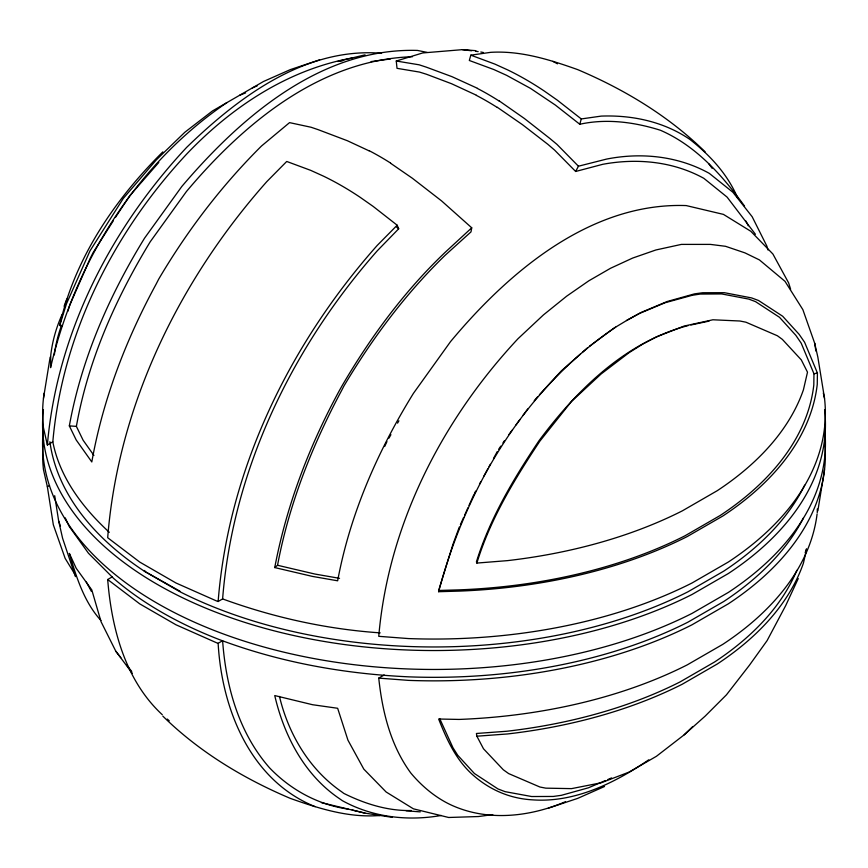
<?xml version="1.0" encoding="UTF-8"?>
<svg xmlns="http://www.w3.org/2000/svg" width="868" height="868" viewBox="0 0 868 868"><rect width="100%" height="100%" fill="white"/><g stroke="black" fill="none" stroke-linecap="round" stroke-linejoin="round"><path stroke-width="1.3" d="M626.479 320.552L639.26 313.543L665.083 302.748L692.241 295.294L700.194 294.068L721.677 293.937L748.78 299.102L755.518 301.63L779.486 317.287L795.858 335.352L801.207 343.185L813.967 373.782L813.804 384.969A380.618 219.756 0 0 1 720.169 515.484L684.96 535.816A380.618 219.756 0 0 1 458.89 589.871L438.644 590.468L438.644 591.705L459.118 591.108A384.068 221.741 0 0 0 687.239 536.554L722.762 516.048A384.068 221.741 0 0 0 817.255 384.34L817.417 373.023L804.593 342.242L799.146 334.364L782.665 316.234L758.556 300.512L751.645 297.93L724.357 292.69L702.679 292.744L694.498 293.872L667.177 301.5L641.159 312.437L628.258 319.522L614.012 328.115L589.47 346.234M817.255 512.663L817.298 508.963M218.139 601.502C228.577 469.197 289.771 343.999 377.233 245.416L397.186 225.224L373.197 206.443L360.263 197.372A318.957 184.146 60 0 0 323.645 176.226L310.701 170.356L286.722 161.459L266.78 181.651C179.318 280.223 118.124 405.421 107.686 537.726L139.759 562.084L175.954 582.981L216.566 600.971L218.139 601.502L222.609 598.92C273.236 617.387 326.39 629.202 380.184 632.87M222.609 598.92C232.841 469.783 292.049 347.319 377.233 250.841L398.683 228.805L397.186 225.224M352.169 58.004C287.785 69.592 231.138 107.361 186.609 154.146C113.372 232.7 62.268 334.158 52.818 441.855L47.371 445.002C56.984 333.279 110.681 228.696 186.609 147.43C237.799 97.715 303.8 48.12 379.023 53.089L381.54 53.404M43.476 398.325L50.149 357.139M817.851 510.861L824.524 469.675M390.6 163.26L412.343 178.233L441.595 200.92L471.736 227.807L470.988 231.897L445.067 255.355C405.334 293.948 372.144 338.618 343.858 386.13L341.623 390.481C312.241 445.392 289.077 503.917 277.543 565.274L274.744 567.574L312.545 576.428L337.652 580.8C350.108 513.867 377.764 451.045 413.418 393.378L450.525 341.634C508.322 272.248 590.392 202.168 686.197 205.575L723.435 214.385L750.787 231.268L772.9 254.02L788.621 282.881L790.629 289.228M274.744 567.574C286.57 505.306 309.366 445.544 339.692 389.992L342.383 385.229C370.831 336.708 404.499 291.051 445.306 252.187L471.736 227.807M62.008 326.129L59.729 325.457C74.474 258.718 114.826 199.39 162.848 151.867M806.622 549.129L803.432 563.093A376.669 217.467 0 0 1 717.196 664.053L682.356 684.168A376.669 217.467 0 0 1 507.487 733.959L476.868 736.205L476.423 733.482L506.814 731.247A373.218 215.481 0 0 0 680.078 681.912L714.603 661.98A373.218 215.481 0 0 0 796.857 570.319M369.052 150.826L347.406 140.746L318.176 129.668L311.048 127.249L289.554 122.627L261.463 146.041C221.535 185.741 187.249 230.671 158.681 279.16L156.175 284.042C125.968 339.681 102.934 399.486 91.802 461.95L76.2 439.978L69.331 425.884C81.483 358.907 109.053 295.901 144.565 238.147L181.803 186.49C240.566 117.31 321.106 47.577 417.475 50.431L427.089 52.384M93.918 455.418L83.122 440.228L76.384 426.383C88.048 360.437 115.574 298.733 150.207 241.803L186.392 191.568C243.17 123.972 319.999 59.632 412.452 56.724M705.152 151.867C668.751 116.128 624.45 89.426 577.676 69.614C549.683 59.675 520.865 50.539 490.767 52.33L470.814 55.161L469.317 60.478L493.827 69.538L506.554 75.31L530.511 88.384L555.314 105.039L579.781 124.254C606.548 118.341 634.486 122.106 660.385 130.243C695.865 145.65 722.36 175.347 744.56 206.128M579.781 124.254L581.278 118.938L601.22 116.106C632.36 114.923 663.814 121.672 689.832 139.379C709.872 155.047 727.796 174.37 737.691 198.088M438.644 591.705C466.17 487.588 525.14 388.083 615.672 327.149M438.644 590.468L452.988 544.225L459.335 526.985M59.729 325.457L66.467 303.811L90.033 250.809L123.256 198.468L156.262 159.94L184.851 132.251L212.454 110.963L263.492 81.494L290.324 69.614L319.619 59.849M67.856 311.319L69.82 305.004L90.088 258.61L93.136 252.577L113.252 220.873M805.168 552.808L806.329 549.064M476.868 563.072C490.322 518.956 514.55 479.288 539.874 441.139L571.535 401.396L601.112 373.978L629.04 352.701L642.461 344.26L656.403 336.903L684.103 326.064L712.888 319.782L739.916 321.008L745.894 322.191L777.392 335.764L782.339 339.366L801.283 359.862L807.5 372.177L803.432 389.765A376.669 217.467 0 0 1 717.196 490.724L682.356 510.84A376.669 217.467 0 0 1 507.487 560.63L476.868 563.072L476.423 561.846C489.943 518.163 513.639 478.691 538.876 440.901C576.515 390.253 625.47 341.894 688.248 325.554M460.409 524.587L463.642 517.393M464.716 514.995L467.95 507.802M469.024 505.404L473.863 494.619M798.256 578.544L785.681 605.636L767.095 640.617L749.485 665.159L726.473 694.801L705.152 716.133L684.103 734.892L656.403 756.31L629.04 772.108L601.112 782.806L571.535 788.632L545.798 788.155L539.874 787.005L508.637 773.583L503.288 769.753L483.487 748.759L476.868 736.205M384.654 446.521L386.944 441.638M497.321 107.306L522.417 124.634L547.871 144.327L554.533 150.045L575.647 171.473L578.446 166.211L606.537 159.094C641.289 152.193 678.082 156.012 709.319 173.383L732.907 192.273L752.165 216.729L766.911 246.208L768.017 250.027M474.405 493.415L475.675 491.093M479.494 484.105L480.774 481.773M483.953 475.957L487.773 468.97M489.042 466.637L490.322 464.304M493.501 458.488L497.321 451.501M388.94 438.166L390.925 434.694M397.566 423.128L398.889 420.806M144.804 570.471L144.348 571.198L179.991 591.77A385.251 222.425 0 0 0 688.009 591.77L723.652 571.198A385.251 222.425 0 0 0 804.669 485.169M115.401 217.477L129.766 195.691L158.801 162.446M498.666 449.277L500.793 446.13M502.919 442.973L504.341 440.868M508.963 434.499L512.087 430.246M516.004 424.929L519.91 419.613M523.046 415.349L527.744 408.969M534.243 400.68L537.693 396.719M539.419 394.745L561.346 370.864L580.388 354.09M684.103 734.892L692.74 726.538M582.395 352.321L587.397 347.905M226.841 102.663C136.851 163.716 74.887 262.418 50.583 367.663L50.745 355.337A384.068 221.741 0 0 1 62.181 314.281M648.743 759.815C614.891 782.969 574.703 802.9 532.561 799.851C510.883 798.658 491.396 790.585 474.829 776.632C456.72 761.551 447.107 740.426 438.644 719.019L459.118 719.431A384.068 221.741 0 0 0 687.239 664.877L722.762 644.371A384.068 221.741 0 0 0 817.092 513.975M75.993 576.092L65.143 558.363L53.328 524.804L47.371 486.796L49.552 485.537M162.294 714.722C125.209 680.425 111.592 628.356 107.686 579.52L112.146 576.949M107.686 579.52L139.759 603.878L175.954 624.776L216.566 642.776L218.139 643.296L222.609 640.714C225.908 686.349 238.776 732.82 269.536 767.811C290.574 789.782 318.079 804.81 348.296 809.128M565.502 801.674C530.76 816.538 489.899 821.432 454.387 806.426C437.396 799.298 422.423 786.972 410.759 772.954C390.567 745.384 382.289 711.597 378.752 678.114L384.188 674.979M604.508 786.506L577.676 798.386L548.381 808.151M252.328 87.95L257.253 85.845M239.709 95.23L245.633 92.909M605.473 780.538L588.406 787.808L561.346 795.327L553.241 796.455L531.65 796.531L505.046 791.649L497.95 788.925L474.405 773.507L457.718 755.258L452.988 747.782L439.75 718.704M607.915 779.497L611.571 777.934M179.991 591.238L144.348 571.198A385.251 222.425 0 0 1 49.899 441.736M476.315 95.176L451.588 83.74L426.535 74.279L419.494 72.077L397.012 68.333L396.264 61.02L422.694 52.948L462.438 49.65L475.848 50.669M575.647 171.473L602.772 164.302C636.971 157.976 673.015 161.35 703.818 178.309L727.091 197.101L755.442 234.295M339.128 61.064L365.048 54.858M813.967 373.782L817.417 373.023M690.852 325.001L709.048 321.117M337.663 61.476L342.61 60.803M371.124 61.585L390.426 58.97M492.764 814.607L478.474 816.538L448.647 817.482L413.418 808.835L386.119 791.985L363.811 769.113L347.949 740.176L337.652 708.277L312.545 704.718L274.744 695.561C284.129 735.912 304.57 775.243 339.692 798.81L342.383 800.687C372.513 817.32 407.678 821.356 441.28 815.464M279.463 696.418C288.447 734.111 309.366 769.547 341.623 791.768L343.858 793.428C364.788 803.801 387.66 811.048 411.204 810.528M379.783 815.67L377.233 815.67C347.135 817.461 318.317 808.325 290.324 798.386C243.55 778.574 199.249 751.872 162.848 716.133M69.331 425.884L76.384 426.383M378.752 678.114L408.405 680.371A391.37 225.951 0 0 0 692.046 624.776L728.241 603.878A391.37 225.951 0 0 0 824.524 440.119M406.105 810.799L420.242 811.873M462.438 49.65L471.617 50.789M475.545 51.277L478.159 51.603M396.264 61.02L419.179 64.818L426.405 67.183L451.968 76.666L477.4 88.276M321.41 802.64L365.048 813.142L392.152 817.33M339.551 578.327L314.889 574.041L277.543 565.274M480.796 52.015L483.443 52.525M352.169 809.996L365.048 813.142M470.814 55.161L494.803 64.069L507.737 69.939A318.957 184.146 60 0 1 544.355 91.086L557.299 100.156L581.278 118.938M552.873 61.346L557.484 63.82M315.127 806.654C250.223 780.44 221.774 708.841 218.139 643.296M498.948 100.71L524.326 118.449L549.824 138.435L556.952 144.37L578.446 166.211M396.709 227.199L398.683 228.805M167.253 719.062L169.238 720.809M109.314 532.301C82.97 508.084 59.794 477.628 52.818 441.855M100.927 620.479C84.033 601.936 76.297 576.949 69.331 553.361L76.2 568.269L91.802 589.936L101.089 621.792L115.835 651.271L132.337 673.34M115.835 651.271L120.858 657.651M126.717 665.094L131.741 671.474M708.928 163.965L712.129 168.305M86.312 582.059L91.422 591.444M745.883 220.971L748.281 225.767M65.219 517.838L69.19 526.399L88.482 553.274L113.675 578.468A385.251 222.425 0 0 0 219.962 639.835C280.375 662.49 344.455 673.915 408.806 676.845A385.251 222.425 0 0 0 688.009 622.128L723.652 601.557A385.251 222.425 0 0 0 803.442 517.957M814.672 343.196L802.857 309.637L785.008 281.33L759.413 259.912L744.994 252.892L725.539 246.306L710.393 244.396L681.391 244.396L655.926 249.962L632.642 258.067L610.551 268.266L588.83 280.809L566.728 296.129L543.444 314.91L517.979 338.748C442.051 420.014 388.354 524.597 378.752 636.32L408.405 638.566A391.37 225.951 0 0 0 692.046 582.981L728.241 562.084A391.37 225.951 0 0 0 824.524 398.325L817.851 357.139L814.672 343.196L815.898 351.063M54.695 495.682L58.677 521.071L60.467 526.149M75.44 576.612L62.615 538.344L58.677 521.071M823.331 393.052L824.524 398.325M47.371 445.002L43.476 427.881A391.37 225.951 0 0 1 44.149 393.204M47.371 486.796L43.476 469.675A391.37 225.951 0 0 1 43.476 440.119M477.4 88.449A289.695 166.775 59.9 0 1 498.937 100.905M369.052 150.641A289.695 167.73 60.1 0 1 390.611 163.076M824.6 409.761A391.435 225.995 0 0 1 728.295 573.553L692.089 594.45A391.435 225.995 0 0 1 260.867 627.228A391.435 225.995 0 0 1 43.4 409.761M824.6 428.673A391.435 225.995 0 0 1 728.295 592.464L692.089 613.372A391.435 225.995 0 0 1 260.867 646.15A391.435 225.995 0 0 1 43.4 428.673M476.337 95.361A274.19 142.439 55.5 0 1 497.331 107.502M64.113 306.263A377.135 217.738 0 0 1 66.836 299.004M54.348 354.914A380.618 219.756 0 0 1 61.563 325.272"/></g></svg>
